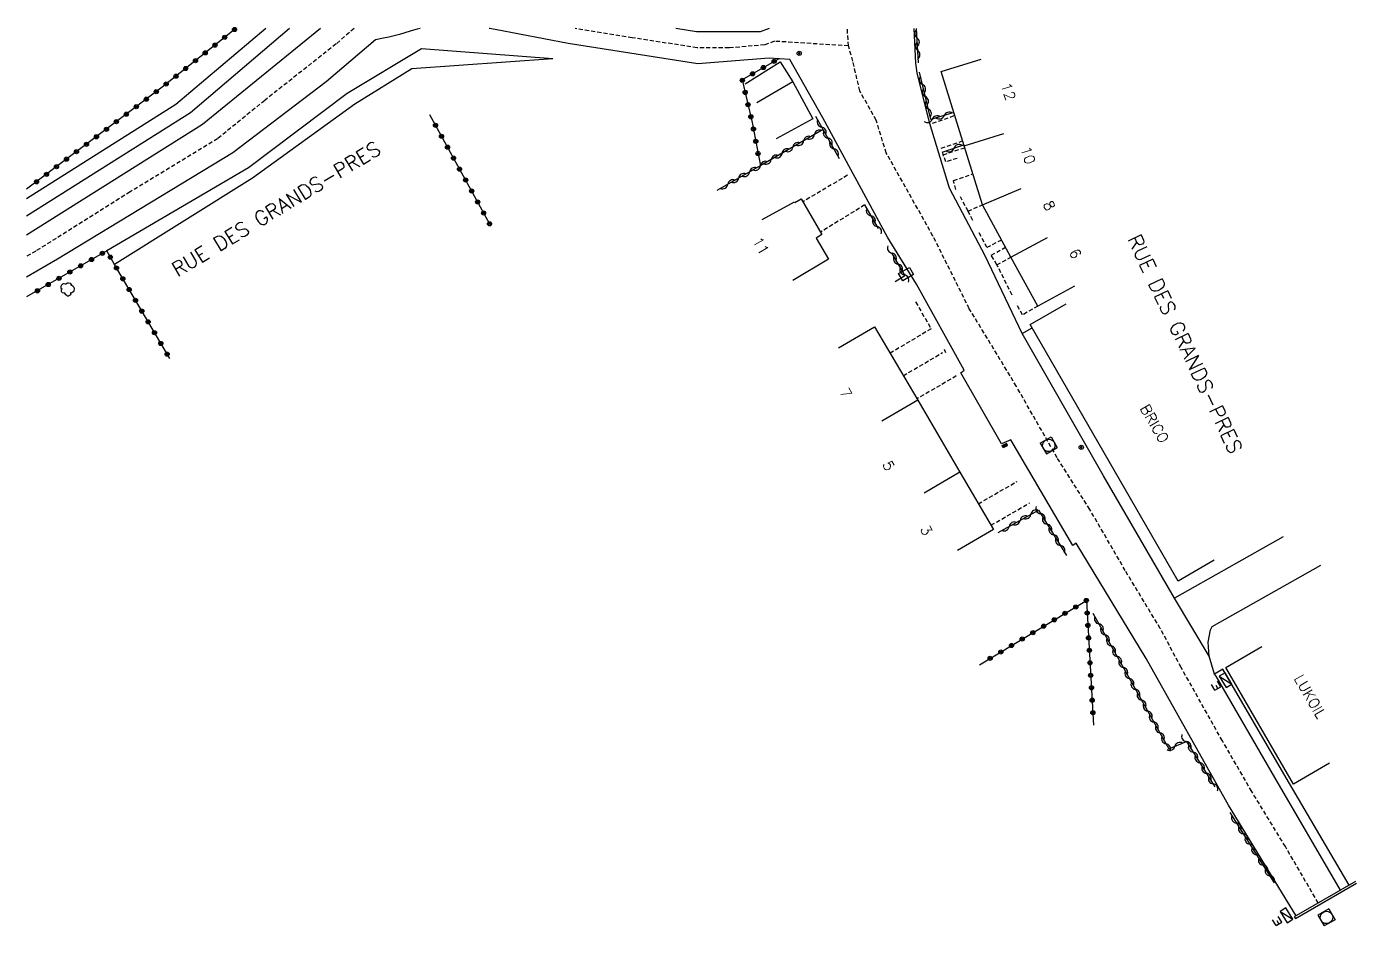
# Model space of a CAD drawing. Header units: millimetres. Extents: x 267000 to 267771, y 124261 to 125001.
# Drawn here: x 267000 to 267159.8, y 124891.9 to 125000.2 of the extents above; entities that cross this region are included whole.
import ezdxf
from ezdxf.enums import TextEntityAlignment as Align

# ---------------------------------------------------------------- set-up
doc = ezdxf.new("R2010")
doc.units = ezdxf.units.MM
doc.linetypes.add('DASHED', pattern=[0.75, 0.5, -0.25])
doc.layers.get('0').update_dxf_attribs({"linetype": 'CONTINUOUS'})
for name, color, linetype in [('W0001', 6, 'DASHED'), ('W0004', 5, 'CONTINUOUS'), ('W0006', 2, 'CONTINUOUS'), ('W0008', 7, 'CONTINUOUS'), ('W0014', 7, 'CONTINUOUS'), ('W0100', 7, 'CONTINUOUS'), ('W0103', 1, 'CONTINUOUS'), ('W0112', 1, 'DASHED'), ('W0210', 2, 'CONTINUOUS'), ('W0211', 2, 'CONTINUOUS'), ('W0212', 2, 'CONTINUOUS'), ('W0213', 2, 'CONTINUOUS'), ('W0300', 7, 'CONTINUOUS'), ('W0310', 3, 'CONTINUOUS'), ('W0322', 7, 'CONTINUOUS'), ('W0323', 7, 'CONTINUOUS'), ('W0400', 7, 'CONTINUOUS'), ('W0420', 7, 'CONTINUOUS'), ('W0430', 7, 'CONTINUOUS'), ('W0856', 7, 'CONTINUOUS'), ('W0984', 7, 'CONTINUOUS'), ('W0989', 7, 'CONTINUOUS'), ('W0991', 7, 'CONTINUOUS'), ('W1102', 7, 'CONTINUOUS'), ('W1336', 3, 'CONTINUOUS'), ('W1338', 7, 'CONTINUOUS'), ('W1471', 7, 'CONTINUOUS')]:
    doc.layers.add(name, color=color, linetype=linetype)
doc.styles.get("Standard").update_dxf_attribs({"font": 'romans.shx', "width": 0.85})

# ---------------------------------------------------------------- blocks, each defined once
blk = doc.blocks.new('T856')
for p, q in [((-0.125, 0), (0.125, 0)), ((0, 0.125), (0, -0.125))]:
    blk.add_line(p, q)
blk.add_ellipse((0, 0), major_axis=(-0.177, 0.177), ratio=1, start_param=3.9269908, end_param=10.2101761)
blk = doc.blocks.new('T1471')
at = {"color": 0, "linetype": 'Continuous', "flags": 128}
blk.add_lwpolyline([(-0.75, -0.5), (-0.75, 0.5), (0.75, 0.5), (0.75, -0.5), (-0.75, -0.5)], dxfattribs=at)
blk = doc.blocks.new('t430')
at = {"flags": 128}
for points in [[(-0.4, 2.1), (0.4, 2.1)], [(-0.4, 2.1), (-0.4, 1.3)], [(-0.4, 1.7), (0, 1.7)], [(0.8, 0.8), (-0.8, 0.8)], [(-0.8, 0.8), (-0.8, 0)], [(0.8, 0.8), (-0.8, 0)], [(-0.8, 0), (0.8, 0)], [(-0.4, 1.3), (0.4, 1.3)], [(0.8, 0), (0.8, 0.8)]]:
    blk.add_lwpolyline(points, dxfattribs=at)
blk = doc.blocks.new('T420')
for p, q in [((0.75, 0.75), (-0.75, 0.75)), ((-0.75, 0.75), (-0.75, -0.75)), ((0.75, 0.75), (0.75, -0.75)), ((0.75, -0.75), (-0.75, -0.75))]:
    blk.add_line(p, q)
blk.add_ellipse((0, 0), major_axis=(-0.53, 0.53), ratio=1, start_param=3.926991, end_param=10.210176)
blk = doc.blocks.new('T400')
for p, q in [((-0.15, 0.3), (0.15, 0.3)), ((-0.15, -0.25), (-0.15, 0.3)), ((-0.15, 0.15), (0.15, 0.15)), ((-0.15, 0), (0.15, 0)), ((0.15, 0.3), (0.15, -0.25)), ((-0.15, -0.15), (0.15, -0.15)), ((-0.15, -0.25), (-0.15, -0.3)), ((-0.15, -0.3), (0.15, -0.3)), ((0.15, -0.3), (0.15, -0.25))]:
    blk.add_line(p, q)
blk = doc.blocks.new('T300')
for p, q in [((-0.8, 0.51), (-0.86, 0.34)), ((-0.86, 0.34), (-0.86, 0.17)), ((-0.86, 0.17), (-0.74, 0.06)), ((-0.69, 0.63), (-0.8, 0.51)), ((-0.8, -0.06), (-0.74, 0.06)), ((-0.74, 0.06), (-0.69, 0.11)), ((-0.57, 0.69), (-0.69, 0.63)), ((-0.46, 0.69), (-0.57, 0.69)), ((-0.29, 0.63), (-0.46, 0.69)), ((-0.29, 0.63), (-0.17, 0.74)), ((-0.23, 0.57), (-0.29, 0.63)), ((-0.17, 0.74), (-0.06, 0.8)), ((-0.06, 0.8), (0.06, 0.8)), ((0.06, 0.8), (0.23, 0.74)), ((0.23, 0.74), (0.34, 0.63)), ((0.34, 0.63), (0.4, 0.51)), ((0.46, 0.46), (0.34, 0.46)), ((0.4, 0.51), (0.4, 0.46)), ((0.57, 0.4), (0.46, 0.46)), ((0.57, 0.4), (0.69, 0.29)), ((0.69, 0.29), (0.74, 0.17)), ((0.74, 0.06), (0.69, -0.17)), ((0.74, 0.17), (0.74, 0.06)), ((-0.8, -0.17), (-0.8, -0.06)), ((-0.8, -0.23), (-0.8, -0.17)), ((-0.74, -0.34), (-0.8, -0.23)), ((-0.69, -0.4), (-0.74, -0.34)), ((-0.51, -0.46), (-0.69, -0.4)), ((-0.4, -0.46), (-0.51, -0.46)), ((-0.4, -0.46), (-0.34, -0.46)), ((-0.34, -0.46), (-0.34, -0.4)), ((-0.34, -0.51), (-0.34, -0.46)), ((-0.29, -0.63), (-0.34, -0.51)), ((-0.17, -0.74), (-0.29, -0.63)), ((-0.06, -0.8), (-0.17, -0.74)), ((0.06, -0.8), (-0.06, -0.8)), ((0.17, -0.74), (0.06, -0.8)), ((0.23, -0.69), (0.17, -0.74)), ((0.29, -0.46), (0.23, -0.46)), ((0.29, -0.63), (0.23, -0.69)), ((0.46, -0.4), (0.29, -0.46)), ((0.34, -0.51), (0.29, -0.63)), ((0.34, -0.51), (0.34, -0.46)), ((0.57, -0.34), (0.46, -0.4)), ((0.63, -0.29), (0.57, -0.34)), ((0.69, -0.17), (0.63, -0.29))]:
    blk.add_line(p, q)
blk = doc.blocks.new('t322o')
at = {"color": 0, "linetype": 'Continuous'}
for radius in [0.25, 0.15]:
    blk.add_circle((0, 0), radius, dxfattribs=at)
blk = doc.blocks.new('t323o')
at = {"color": 0, "linetype": 'Continuous'}
for radius in [0.25, 0.15]:
    blk.add_circle((0, 0), radius, dxfattribs=at)
blk = doc.blocks.new('t310o')
at = {"color": 0, "linetype": 'Continuous'}
for centre, start, end in [((-0.5, 0.38), 216.8699, 323.1304), ((0.5, -0.37), 36.8699, 143.1303)]:
    blk.add_arc(centre, 0.625, start, end, dxfattribs=at)

msp = doc.modelspace()

# ---------------------------------------------------------------- linework, layer by layer
at = {"layer": 'W0001'}
for points in [[(267039.35, 125000), (267037.18, 124998.15), (267028.61, 124991.37), (267022.95, 124986.76), (267012.43, 124980.37), (267001.12, 124973.27), (267000, 124972.63)], [(267098.73, 124997.91), (267089.85, 124998.47), (267088.67, 124998.03), (267084.39, 124997.67), (267080.55, 124997.68), (267072.76, 124998.9), (267065.9, 125000)], [(267155.17, 124894.98), (267151.22, 124901.75), (267147.18, 124908.37), (267143.65, 124914.46), (267138.7, 124923.26), (267136.19, 124927.94), (267131.99, 124934.89), (267127.73, 124942.24), (267123.81, 124948.45), (267118.92, 124957), (267113.25, 124966.35), (267108.89, 124975.08), (267103.27, 124985.05), (267102.07, 124988.98), (267100.09, 124992.5), (267099.27, 124996.07), (267098.73, 124997.91), (267098.6, 125000)]]:
    msp.add_lwpolyline(points, dxfattribs=at)
at = {"layer": 'W0004'}
msp.add_lwpolyline([(267159.63, 124897.55), (267152.29, 124893.31), (267152.42, 124893.1), (267159.76, 124897.34)], dxfattribs=at)
at = {"layer": 'W0006'}
for points in [[(267150.96, 124938.94), (267137.9, 124931.57)], [(267142.05, 124924.6), (267141.94, 124926.3), (267142.22, 124927.79), (267142.42, 124928.19), (267155.48, 124935.55)]]:
    msp.add_lwpolyline(points, dxfattribs=at)
at = {"layer": 'W0008'}
for points in [[(267035.32, 125000), (267021.14, 124988.46), (267000, 124975.19)], [(267047.3, 125000), (267046.93, 124999.91), (267046.5, 124999.8), (267046.09, 124999.67), (267045.45, 124999.47), (267044.81, 124999.29), (267044.16, 124999.12), (267043.51, 124998.97), (267042.86, 124998.83), (267041.9, 124998.64), (267035.98, 124993.59), (267024.76, 124985.07), (267003.73, 124972.28), (267000, 124970.14)], [(267152.51, 124893.43), (267144.4, 124906.71), (267134.49, 124924.32), (267126.07, 124938.2), (267125.68, 124937.92), (267118.24, 124950.62), (267117.13, 124950.1), (267112.23, 124958.63), (267112.63, 124958.96), (267106.9, 124969.31), (267103.41, 124974.94), (267095.67, 124989.26), (267091.71, 124996.29), (267089.21, 124996.45), (267080.65, 124995.75), (267065.07, 124998.2), (267056.31, 124999.87), (267055.61, 124999.99), (267055.58, 125000)], [(267089.19, 125000), (267088.13, 124999.6), (267080.46, 124999.6), (267077.99, 125000)], [(267157.84, 124896.51), (267149.96, 124910.03), (267142.91, 124922.21), (267142.72, 124922.47), (267142.05, 124924.6), (267137.9, 124931.57), (267129.39, 124946.28), (267119.6, 124963.39), (267115.16, 124972.7), (267110.87, 124980.84), (267108.47, 124988.7), (267106.99, 124994.67), (267106.83, 124995.85), (267106.62, 125000)]]:
    msp.add_lwpolyline(points, dxfattribs=at)
at = {"layer": 'W0014'}
for points in [[(267119.6, 124963.39), (267120.79, 124964.06)], [(267158.88, 124897.11), (267151.02, 124910.48), (267143.72, 124923.05), (267142.72, 124922.47)]]:
    msp.add_lwpolyline(points, dxfattribs=at)
at = {"layer": 'W0100'}
for points in [[(267125.87, 124969.07), (267121.5, 124966.64), (267118.24, 124972.52), (267114.85, 124978.84), (267112.64, 124985.9), (267109.89, 124994.84), (267114.67, 124996.31)], [(267088.36, 124977.08), (267092.24, 124979.18), (267092.29, 124979.1), (267093.06, 124979.53), (267095.52, 124975.27), (267094.84, 124974.84), (267096.35, 124972.28), (267092.04, 124969.74)], [(267142.66, 124936.13), (267138.33, 124933.64), (267120.56, 124964.45), (267124.89, 124966.95)], [(267097.55, 124961.64), (267101.86, 124964.18), (267107.06, 124955.36), (267112.13, 124946.71), (267116.15, 124939.82), (267111.84, 124937.29)], [(267156.53, 124911.77), (267152.21, 124909.26), (267144.08, 124923.26), (267148.41, 124925.77)]]:
    msp.add_lwpolyline(points, dxfattribs=at)
at = {"layer": 'W0103'}
msp.add_lwpolyline([(267086.31, 124993.35), (267090.54, 124996), (267092.06, 124993.59), (267094.46, 124989.15), (267090.06, 124986.77)], dxfattribs=at)
at = {"layer": 'W0112'}
for points in [[(267108.84, 124988.63), (267111.51, 124989.56)], [(267109.89, 124985.62), (267112.45, 124986.51)], [(267111.8, 124984.4), (267110.45, 124983.99), (267110.1, 124984.82), (267110.07, 124985.05)], [(267110.1, 124984.82), (267112.7, 124985.69)], [(267098.61, 124982.37), (267093.25, 124979.19)], [(267111.64, 124980.68), (267111.36, 124981.74), (267113.69, 124982.53)], [(267100.68, 124978.82), (267095.37, 124975.53)], [(267113.67, 124976.96), (267113.11, 124978.06), (267112.19, 124979.77)], [(267113.11, 124978.06), (267114.85, 124978.84)], [(267117.12, 124974.6), (267115.37, 124973.69), (267114.43, 124975.48)], [(267118.39, 124967.99), (267116.57, 124971.62), (267115.89, 124972.77), (267117.58, 124973.74)], [(267116.57, 124971.62), (267118.24, 124972.52)], [(267106.8, 124967.16), (267108.67, 124963.94), (267103.73, 124961)], [(267121.5, 124966.64), (267119.64, 124965.61), (267118.92, 124966.95)], [(267105.32, 124958.3), (267110.02, 124961.07)], [(267110.22, 124961.47), (267110.41, 124961.1)], [(267111.69, 124958.27), (267106.96, 124955.52)], [(267114.34, 124942.92), (267119, 124945.61)], [(267115.85, 124940.34), (267120.5, 124943.02)]]:
    msp.add_lwpolyline(points, dxfattribs=at)
at = {"layer": 'W0210'}
msp.add_lwpolyline([(267063.2, 124996.37), (267047.45, 124997.58), (267038.53, 124992.18), (267026.64, 124983.27), (267009.64, 124973.31)], dxfattribs=at)
at = {"layer": 'W0211'}
msp.add_lwpolyline([(267031.58, 125000), (267019.69, 124989.89), (267000, 124977.48)], dxfattribs=at)
at = {"layer": 'W0212'}
msp.add_lwpolyline([(267028.76, 125000), (267017.93, 124990.86), (267000, 124979.53)], dxfattribs=at)
at = {"layer": 'W0213'}
msp.add_lwpolyline([(267063.2, 124996.37), (267046.28, 124995.16), (267039.42, 124990.92), (267027.14, 124982.01), (267010.55, 124971.64)], dxfattribs=at)
at = {"layer": 'W0310'}
for points in [[(267107.13, 124995.87), (267106.92, 125000)], [(267111.41, 124989.9), (267108.64, 124989.07), (267107.28, 124994.74)], [(267094.79, 124989.47), (267097.63, 124984.4)], [(267110, 124985.14), (267112.6, 124986.03)], [(267100.68, 124978.82), (267102.3, 124975.98)], [(267103.92, 124973.07), (267105.51, 124970.28), (267104.36, 124969.56)], [(267116.73, 124939.46), (267121.55, 124942.14), (267124.93, 124936.69)], [(267128.08, 124929.79), (267137.22, 124913.48), (267139.33, 124914.36), (267142.76, 124908.93)], [(267144.53, 124905.84), (267149.89, 124897.4)]]:
    msp.add_lwpolyline(points, dxfattribs=at)
at = {"layer": 'W0322'}
for points in [[(267025.13, 125000), (267016.3, 124992.96), (267000, 124980.69)], [(267090.35, 124996.37), (267085.97, 124993.85), (267087.17, 124988.73), (267088.15, 124983.51)]]:
    msp.add_lwpolyline(points, dxfattribs=at)
at = {"layer": 'W0323'}
msp.add_lwpolyline([(267017.2, 124960.35), (267010.55, 124971.64), (267009.64, 124973.31), (267000, 124967.76)], dxfattribs=at)
at = {"layer": 'W1102'}
for points in [[(267092.06, 124993.59), (267087.73, 124991.07)], [(267112.64, 124985.9), (267117.41, 124987.38)], [(267114.85, 124978.84), (267119.48, 124980.79)], [(267118.24, 124972.52), (267122.63, 124974.91)], [(267107.06, 124955.36), (267102.75, 124952.83)], [(267112.13, 124946.71), (267107.81, 124944.18)]]:
    msp.add_lwpolyline(points, dxfattribs=at)
at = {"layer": 'W1336'}
msp.add_lwpolyline([(267095.69, 124987.87), (267088.21, 124983.55), (267082.93, 124980.56)], dxfattribs=at)
at = {"layer": 'W1338'}
for points in [[(267048.4, 124989.69), (267055.62, 124976.54)], [(267114.47, 124923.58), (267127.32, 124931.31)], [(267127.32, 124931.31), (267128.19, 124916.33)]]:
    msp.add_lwpolyline(points, dxfattribs=at)

# ---------------------------------------------------------------- block references
at = {"layer": 'W0300'}
msp.add_blockref('T300', (267004.99, 124968.66), dxfattribs=at)
at = {"layer": 'W0310'}
for p, rotation in [((267106.98, 124998.86), 92.87320510827489), ((267107.05, 124997.37), 92.87320510827489), ((267107.63, 124993.28), 103.5226535938734), ((267107.98, 124991.82), 103.5226535938734), ((267108.33, 124990.36), 103.5226535938734), ((267108.8, 124989.11), 196.7417161208804), ((267110.24, 124989.55), 196.7417161208804), ((267095.52, 124988.16), 299.1961642052422), ((267096.25, 124986.85), 299.1961642052422), ((267096.99, 124985.55), 299.1961642052422), ((267111.42, 124985.63), 19.05443419395001), ((267101.42, 124977.51), 299.684791097987), ((267102.17, 124976.21), 299.684791097987), ((267103.95, 124973.02), 299.6936549708476), ((267104.69, 124971.71), 299.6936549708476), ((267105.44, 124970.41), 299.6936549708476), ((267119.35, 124940.92), 29.09642348242047), ((267120.66, 124941.65), 29.09642348242047), ((267121.8, 124941.74), 301.8140391207261), ((267118.04, 124940.19), 29.09642348242047), ((267122.59, 124940.46), 301.8140391207261), ((267123.38, 124939.19), 301.8140391207261), ((267124.17, 124937.91), 301.8140391207261), ((267128.81, 124928.49), 299.2562812252411), ((267129.55, 124927.18), 299.2562812252411), ((267130.28, 124925.87), 299.2562812252411), ((267131.01, 124924.56), 299.2562812252411), ((267131.74, 124923.25), 299.2562812252411), ((267132.48, 124921.94), 299.2562812252411), ((267133.21, 124920.63), 299.2562812252411), ((267133.94, 124919.32), 299.2562812252411), ((267134.68, 124918.02), 299.2562812252411), ((267135.41, 124916.71), 299.2562812252411), ((267136.14, 124915.4), 299.2562812252411), ((267136.88, 124914.09), 299.2562812252411), ((267137.95, 124913.79), 22.8415638657381), ((267139.33, 124914.36), 302.2739155550171), ((267140.13, 124913.09), 302.2739155550171), ((267140.93, 124911.82), 302.2739155550171), ((267141.74, 124910.55), 302.2739155550171), ((267142.54, 124909.28), 302.2739155550171), ((267145.33, 124904.57), 302.4066361563675), ((267146.14, 124903.3), 302.4066361563675), ((267146.94, 124902.04), 302.4066361563675), ((267147.74, 124900.77), 302.4066361563675), ((267148.55, 124899.51), 302.4066361563675), ((267149.35, 124898.24), 302.4066361563675)]:
    msp.add_blockref('t310o', p, dxfattribs=dict(at, rotation=rotation))
at = {"layer": 'W0322'}
for p, rotation in [((267023.8, 124998.94), 218.5901025888089), ((267024.98, 124999.88), 218.5901025888089), ((267021.46, 124997.07), 218.5901025888089), ((267022.63, 124998.01), 218.5901025888089), ((267020.29, 124996.14), 218.5901025888089), ((267089.81, 124996.06), 209.9568599194253), ((267017.94, 124994.27), 218.5901025888089), ((267019.11, 124995.2), 218.5901025888089), ((267087.21, 124994.56), 209.9568599194253), ((267088.51, 124995.31), 209.9568599194253), ((267015.58, 124992.41), 216.9589584224068), ((267016.77, 124993.33), 218.5901025888089), ((267085.98, 124993.78), 283.1677489982899), ((267086.33, 124992.32), 283.1677489982899), ((267014.38, 124991.51), 216.9589584224068), ((267086.67, 124990.86), 283.1677489982899), ((267011.99, 124989.71), 216.9589584224068), ((267013.18, 124990.61), 216.9589584224068), ((267087.01, 124989.4), 283.1677489982899), ((267009.59, 124987.9), 216.9589584224068), ((267010.79, 124988.81), 216.9589584224068), ((267087.32, 124987.93), 280.683617398062), ((267007.19, 124986.1), 216.9589584224068), ((267008.39, 124987), 216.9589584224068), ((267087.6, 124986.46), 280.683617398062), ((267004.79, 124984.3), 216.9589584224068), ((267005.99, 124985.2), 216.9589584224068), ((267087.87, 124984.98), 280.683617398062), ((267003.6, 124983.4), 216.9589584224068), ((267001.2, 124981.59), 216.9589584224068), ((267002.4, 124982.49), 216.9589584224068)]:
    msp.add_blockref('t322o', p, dxfattribs=dict(at, rotation=rotation))
at = {"layer": 'W0323'}
for p, rotation in [((267006.5, 124971.5), 209.9453288970234), ((267007.8, 124972.25), 209.9453288970234), ((267009.1, 124973), 209.9453288970234), ((267010.06, 124972.54), 118.9367635657466), ((267003.9, 124970), 209.9453288970234), ((267005.2, 124970.75), 209.9453288970234), ((267010.8, 124971.23), 120.4678674113423), ((267011.56, 124969.94), 120.4678674113423), ((267001.3, 124968.5), 209.9453288970234), ((267002.6, 124969.25), 209.9453288970234), ((267012.32, 124968.65), 120.4678674113423), ((267013.08, 124967.35), 120.4678674113423), ((267013.84, 124966.06), 120.4678674113423), ((267014.6, 124964.77), 120.4678674113423), ((267015.36, 124963.47), 120.4678674113423), ((267016.12, 124962.18), 120.4678674113423), ((267016.88, 124960.89), 120.4678674113423)]:
    msp.add_blockref('t323o', p, dxfattribs=dict(at, rotation=rotation))
at = {"layer": 'W0400', "rotation": 115.311020039094}
msp.add_blockref('T400', (267117.52, 124949.92), dxfattribs=at)
at = {"layer": 'W0420'}
for p, rotation in [((267122.8, 124949.93), 120.3928865800235), ((267156.16, 124893.24), 30.02345588352549)]:
    msp.add_blockref('T420', p, dxfattribs=dict(at, rotation=rotation))
at = {"layer": 'W0430'}
for p, rotation in [((267144.38, 124921.94), 120.1298715833692), ((267151.69, 124893.7), 121.3987259771609)]:
    msp.add_blockref('t430', p, dxfattribs=dict(at, rotation=rotation))
at = {"layer": 'W0856'}
for p in [(267092.82, 124997.02), (267126.7, 124949.7)]:
    msp.add_blockref('T856', p, dxfattribs=at)
at = {"layer": 'W1336'}
for p, rotation in [((267094.64, 124987.26), 210.0394286769342), ((267092.05, 124985.76), 210.0394286769342), ((267093.35, 124986.51), 210.0394286769342), ((267089.45, 124984.26), 210.0394286769342), ((267090.75, 124985.01), 210.0394286769342), ((267086.85, 124982.77), 209.4605354220656), ((267088.15, 124983.51), 209.4605354220656), ((267084.23, 124981.3), 209.4605354220656), ((267085.54, 124982.04), 209.4605354220656)]:
    msp.add_blockref('t310o', p, dxfattribs=dict(at, rotation=rotation))
at = {"layer": 'W1338'}
for p, rotation in [((267049.13, 124988.37), 298.7704987505424), ((267049.85, 124987.06), 298.7704987505424), ((267050.57, 124985.74), 298.7704987505424), ((267051.29, 124984.43), 298.7704987505424), ((267052.01, 124983.11), 298.7704987505424), ((267052.74, 124981.8), 298.7704987505424), ((267053.46, 124980.48), 298.7704987505424), ((267054.18, 124979.17), 298.7704987505424), ((267054.9, 124977.85), 298.7704987505424), ((267055.62, 124976.54), 298.7704987505424), ((267126.04, 124930.53), 31.01416652015601), ((267127.32, 124931.31), 273.3209414615621), ((267123.47, 124928.99), 31.01416652015601), ((267124.75, 124929.76), 31.01416652015601), ((267127.41, 124929.81), 273.3209414615621), ((267120.89, 124927.44), 31.01416652015601), ((267122.18, 124928.22), 31.01416652015601), ((267127.5, 124928.31), 273.3209414615621), ((267127.58, 124926.81), 273.3209414615621), ((267118.32, 124925.9), 31.01416652015601), ((267119.61, 124926.67), 31.01416652015601), ((267127.67, 124925.32), 273.3209414615621), ((267115.75, 124924.35), 31.01416652015601), ((267117.04, 124925.12), 31.01416652015601), ((267127.76, 124923.82), 273.3209414615621), ((267127.84, 124922.32), 273.3209414615621), ((267127.93, 124920.82), 273.3209414615621), ((267128.02, 124919.33), 273.3209414615621), ((267128.1, 124917.83), 273.3209414615621)]:
    msp.add_blockref('t322o', p, dxfattribs=dict(at, rotation=rotation))
at = {"layer": 'W1471', "rotation": 209.693676280043}
msp.add_blockref('T1471', (267105.65, 124970.51), dxfattribs=at)

# ---------------------------------------------------------------- texts
at = {"layer": 'W0984'}
for s, rotation, p in [('BRICO', 299.9618, (267135.51, 124952.54)), ('LUKOIL', 300.1293, (267154.2, 124919.78))]:
    msp.add_text(s, height=1.25, rotation=rotation, dxfattribs=at).set_placement(p, align=Align.MIDDLE_CENTER)
at = {"layer": 'W0989'}
for rotation, p in [(31.2981, (267017.67, 124970.86)), (295.4816, (267132.98, 124975.1))]:
    msp.add_text('RUE DES GRANDS-PRES', height=1.75, rotation=rotation, dxfattribs=at).set_placement(p, align=Align.MIDDLE_LEFT)
at = {"layer": 'W0991'}
for s, rotation, p in [('12', 287.0832, (267117.95, 124992.43)), ('10', 287.3991, (267120.32, 124984.78)), ('8', 298.1796, (267122.86, 124978.72)), ('11', 300.023, (267088.23, 124973.9)), ('6', 299.039, (267126, 124972.96)), ('7', 300.5397, (267098.43, 124956.22)), ('5', 300.3757, (267103.56, 124947.49)), ('3', 300.2881, (267108.1, 124939.73))]:
    msp.add_text(s, height=1.25, rotation=rotation, dxfattribs=at).set_placement(p, align=Align.MIDDLE_CENTER)

doc.saveas('drawing.dxf')
